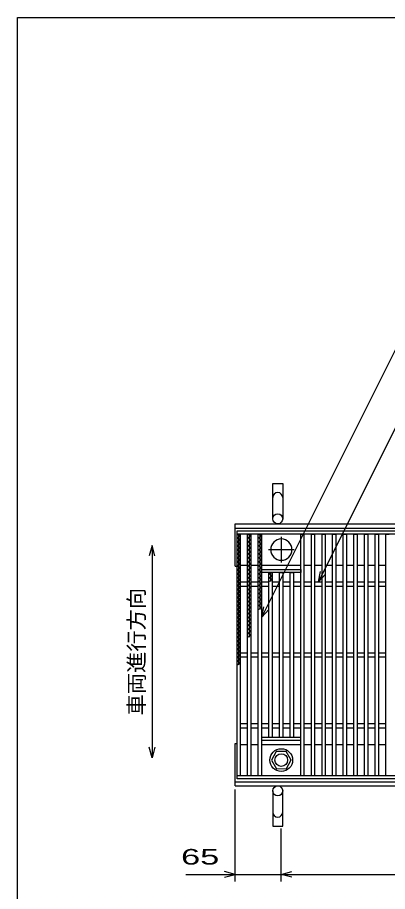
# Model space of a CAD drawing. Units: millimetres, scale not verified. Extents: x -1820 to 1736, y -1282 to 1048.
# Drawn here: x -1724 to -1202, y -185 to 1048 of the extents above; entities that cross this region are included whole.
import ezdxf
from ezdxf.enums import TextEntityAlignment as Align

# ---------------------------------------------------------------- set-up
doc = ezdxf.new("R2010")
doc.units = ezdxf.units.MM
doc.header["$LTSCALE"] = 10
doc.linetypes.add('CHAIN', pattern=[18.5, 12, -1.5, 3.5, -1.5])
for name, color, linetype, lineweight in [('0_2', 150, 'Continuous', 25), ('16', 3, 'Continuous', 25), ('19', 6, 'Continuous', 25), ('22', 4, 'Continuous', 25)]:
    doc.layers.add(name, color=color, linetype=linetype, lineweight=lineweight)
doc.styles.add('ベクトル', font='')
doc.styles.get('ベクトル').set_extended_font_data('ベクトル')

msp = doc.modelspace()

# ---------------------------------------------------------------- linework, layer by layer
at = {"layer": '0_2'}
for p, q in [((-1724, -1151.5), (-1724, 1048.5)), ((-1724, 1048.5), (1736, 1048.5))]:
    msp.add_line(p, q, dxfattribs=at)
at = {"layer": '16'}
for p, q in [((-1414, 324), (-419, 324)), ((-1414, 319.5), (-1414, 324)), ((-419, 319.5), (-1414, 319.5)), ((-1414, -21.5), (-1414, 319.5)), ((-1414, 319.5), (-1409, 319.5)), ((-1409, 316.7), (-1414, 319.5)), ((-1414, 313.9), (-1409, 316.7)), ((-1409, 311.1), (-1414, 313.9)), ((-1414, 308.3), (-1409, 311.1)), ((-1411.5, 134.7), (-1411.5, 319.5)), ((-1409, -21.5), (-1409, 319.5)), ((-1399, -21.5), (-1399, 319.5)), ((-1399, 319.5), (-1394, 319.5)), ((-1394, 316.7), (-1399, 319.5)), ((-1399, 313.9), (-1394, 316.7)), ((-1394, 311.1), (-1399, 313.9)), ((-1399, 308.3), (-1394, 311.1)), ((-1396.5, 173.9), (-1396.5, 319.5)), ((-1394, -21.5), (-1394, 319.5)), ((-1384, -21.5), (-1384, 319.5)), ((-1384, 319.5), (-1379, 319.5)), ((-1379, 316.7), (-1384, 319.5)), ((-1384, 313.9), (-1379, 316.7)), ((-1379, 311.1), (-1384, 313.9)), ((-1384, 308.3), (-1379, 311.1)), ((-1381.5, 213.1), (-1381.5, 319.5)), ((-1379, -21.5), (-1379, 319.5)), ((-1324, -21.5), (-1324, 319.5)), ((-1324, 319.5), (-1319, 319.5)), ((-1319, -21.5), (-1319, 319.5)), ((-1309, -21.5), (-1309, 319.5)), ((-1309, 319.5), (-1304, 319.5)), ((-1304, -21.5), (-1304, 319.5)), ((-1294, -21.5), (-1294, 319.5)), ((-1294, 319.5), (-1289, 319.5)), ((-1289, -21.5), (-1289, 319.5)), ((-1279, -21.5), (-1279, 319.5)), ((-1279, 319.5), (-1274, 319.5)), ((-1274, -21.5), (-1274, 319.5)), ((-1264, -21.5), (-1264, 319.5)), ((-1264, 319.5), (-1259, 319.5)), ((-1259, -21.5), (-1259, 319.5)), ((-1249, -21.5), (-1249, 319.5)), ((-1249, 319.5), (-1244, 319.5)), ((-1244, -21.5), (-1244, 319.5)), ((-1234, -21.5), (-1234, 319.5)), ((-1234, 319.5), (-1229, 319.5)), ((-1229, -21.5), (-1229, 319.5)), ((-1219, -21.5), (-1219, 319.5)), ((-1219, 319.5), (-1214, 319.5)), ((-1214, -21.5), (-1214, 319.5)), ((-1204, -21.5), (-1204, 319.5)), ((-1204, 319.5), (-1199, 319.5)), ((-1409, 305.5), (-1414, 308.3)), ((-1414, 302.7), (-1409, 305.5)), ((-1409, 299.9), (-1414, 302.7)), ((-1414, 297.1), (-1409, 299.9)), ((-1409, 294.3), (-1414, 297.1)), ((-1394, 305.5), (-1399, 308.3)), ((-1399, 302.7), (-1394, 305.5)), ((-1394, 299.9), (-1399, 302.7)), ((-1399, 297.1), (-1394, 299.9)), ((-1394, 294.3), (-1399, 297.1)), ((-1379, 305.5), (-1384, 308.3)), ((-1384, 302.7), (-1379, 305.5)), ((-1379, 299.9), (-1384, 302.7)), ((-1384, 297.1), (-1379, 299.9)), ((-1379, 294.3), (-1384, 297.1)), ((-1414, 291.5), (-1409, 294.3)), ((-1409, 288.7), (-1414, 291.5)), ((-1414, 285.9), (-1409, 288.7)), ((-1409, 283.1), (-1414, 285.9)), ((-1399, 291.5), (-1394, 294.3)), ((-1394, 288.7), (-1399, 291.5)), ((-1399, 285.9), (-1394, 288.7)), ((-1394, 283.1), (-1399, 285.9)), ((-1384, 291.5), (-1379, 294.3)), ((-1379, 288.7), (-1384, 291.5)), ((-1384, 285.9), (-1379, 288.7)), ((-1379, 283.1), (-1384, 285.9)), ((-1414, 280.3), (-1409, 283.1)), ((-1409, 277.5), (-1414, 280.3)), ((-1414, 274.7), (-1409, 277.5)), ((-1409, 271.9), (-1414, 274.7)), ((-1414, 269.1), (-1409, 271.9)), ((-1409, 275.5), (-1399, 275.5)), ((-1399, 280.3), (-1394, 283.1)), ((-1394, 277.5), (-1399, 280.3)), ((-1399, 274.7), (-1394, 277.5)), ((-1394, 271.9), (-1399, 274.7)), ((-1399, 269.1), (-1394, 271.9)), ((-1394, 275.5), (-1384, 275.5)), ((-1384, 280.3), (-1379, 283.1)), ((-1379, 277.5), (-1384, 280.3)), ((-1384, 274.7), (-1379, 277.5)), ((-1379, 271.9), (-1384, 274.7)), ((-1384, 269.1), (-1379, 271.9)), ((-1379, 275.5), (-1324, 275.5)), ((-1319, 275.5), (-1309, 275.5)), ((-1304, 275.5), (-1294, 275.5)), ((-1289, 275.5), (-1279, 275.5)), ((-1274, 275.5), (-1264, 275.5)), ((-1259, 275.5), (-1249, 275.5)), ((-1244, 275.5), (-1234, 275.5)), ((-1229, 275.5), (-1219, 275.5)), ((-1214, 275.5), (-1204, 275.5)), ((-1409, 266.3), (-1414, 269.1)), ((-1414, 263.5), (-1409, 266.3)), ((-1409, 260.7), (-1414, 263.5)), ((-1414, 257.9), (-1409, 260.7)), ((-1394, 266.3), (-1399, 269.1)), ((-1399, 263.5), (-1394, 266.3)), ((-1394, 260.7), (-1399, 263.5)), ((-1399, 257.9), (-1394, 260.7)), ((-1379, 266.3), (-1384, 269.1)), ((-1384, 263.5), (-1379, 266.3)), ((-1379, 260.7), (-1384, 263.5)), ((-1384, 257.9), (-1379, 260.7)), ((-1379, 269.5), (-1324, 269.5)), ((-1379, 265), (-1379, 269.5)), ((-1324, 265), (-1379, 265)), ((-1369, 33), (-1369, 265)), ((-1369, 265), (-1364, 265)), ((-1369, 263.5), (-1366.3, 265)), ((-1364, 260.7), (-1369, 263.5)), ((-1369, 257.9), (-1364, 260.7)), ((-1366.5, 252.3), (-1366.5, 265)), ((-1364, 33), (-1364, 265)), ((-1354, 33), (-1354, 265)), ((-1354, 265), (-1349, 265)), ((-1349, 33), (-1349, 265)), ((-1339, 33), (-1339, 265)), ((-1339, 265), (-1334, 265)), ((-1334, 33), (-1334, 265)), ((-1324, 269.5), (-1324, 265)), ((-1409, 255.1), (-1414, 257.9)), ((-1414, 252.3), (-1409, 255.1)), ((-1409, 249.5), (-1414, 252.3)), ((-1414, 246.7), (-1409, 249.5)), ((-1409, 252), (-1399, 252)), ((-1394, 255.1), (-1399, 257.9)), ((-1399, 252.3), (-1394, 255.1)), ((-1394, 249.5), (-1399, 252.3)), ((-1399, 246.7), (-1394, 249.5)), ((-1394, 252), (-1384, 252)), ((-1379, 255.1), (-1384, 257.9)), ((-1384, 252.3), (-1379, 255.1)), ((-1379, 249.5), (-1384, 252.3)), ((-1384, 246.7), (-1379, 249.5)), ((-1379, 252), (-1369, 252)), ((-1364, 255.1), (-1369, 257.9)), ((-1369, 252.3), (-1364, 255.1)), ((-1364, 252), (-1354, 252)), ((-1349, 252), (-1339, 252)), ((-1334, 252), (-1324, 252)), ((-1319, 252), (-1309, 252)), ((-1304, 252), (-1294, 252)), ((-1289, 252), (-1279, 252)), ((-1274, 252), (-1264, 252)), ((-1259, 252), (-1249, 252)), ((-1244, 252), (-1234, 252)), ((-1229, 252), (-1219, 252)), ((-1214, 252), (-1204, 252)), ((-1409, 243.9), (-1414, 246.7)), ((-1414, 241.1), (-1409, 243.9)), ((-1409, 238.3), (-1414, 241.1)), ((-1414, 235.5), (-1409, 238.3)), ((-1409, 232.7), (-1414, 235.5)), ((-1409, 246), (-1399, 246)), ((-1394, 243.9), (-1399, 246.7)), ((-1399, 241.1), (-1394, 243.9)), ((-1394, 238.3), (-1399, 241.1)), ((-1399, 235.5), (-1394, 238.3)), ((-1394, 232.7), (-1399, 235.5)), ((-1394, 246), (-1384, 246)), ((-1379, 243.9), (-1384, 246.7)), ((-1384, 241.1), (-1379, 243.9)), ((-1379, 238.3), (-1384, 241.1)), ((-1384, 235.5), (-1379, 238.3)), ((-1379, 232.7), (-1384, 235.5)), ((-1379, 246), (-1369, 246)), ((-1364, 246), (-1354, 246)), ((-1349, 246), (-1339, 246)), ((-1334, 246), (-1324, 246)), ((-1319, 246), (-1309, 246)), ((-1304, 246), (-1294, 246)), ((-1289, 246), (-1279, 246)), ((-1274, 246), (-1264, 246)), ((-1259, 246), (-1249, 246)), ((-1244, 246), (-1234, 246)), ((-1229, 246), (-1219, 246)), ((-1214, 246), (-1204, 246)), ((-1414, 229.9), (-1409, 232.7)), ((-1409, 227.1), (-1414, 229.9)), ((-1414, 224.3), (-1409, 227.1)), ((-1409, 221.5), (-1414, 224.3)), ((-1399, 229.9), (-1394, 232.7)), ((-1394, 227.1), (-1399, 229.9)), ((-1399, 224.3), (-1394, 227.1)), ((-1394, 221.5), (-1399, 224.3)), ((-1384, 229.9), (-1379, 232.7)), ((-1379, 227.1), (-1384, 229.9)), ((-1384, 224.3), (-1379, 227.1)), ((-1379, 221.5), (-1384, 224.3)), ((-1414, 218.7), (-1409, 221.5)), ((-1409, 215.9), (-1414, 218.7)), ((-1414, 213.1), (-1409, 215.9)), ((-1409, 210.3), (-1414, 213.1)), ((-1414, 207.5), (-1409, 210.3)), ((-1399, 218.7), (-1394, 221.5)), ((-1394, 215.9), (-1399, 218.7)), ((-1399, 213.1), (-1394, 215.9)), ((-1394, 210.3), (-1399, 213.1)), ((-1399, 207.5), (-1394, 210.3)), ((-1384, 218.7), (-1379, 221.5)), ((-1379, 215.9), (-1384, 218.7)), ((-1384, 213.1), (-1379, 215.9)), ((-1409, 204.7), (-1414, 207.5)), ((-1414, 201.9), (-1409, 204.7)), ((-1409, 199.1), (-1414, 201.9)), ((-1414, 196.3), (-1409, 199.1)), ((-1394, 204.7), (-1399, 207.5)), ((-1399, 201.9), (-1394, 204.7)), ((-1394, 199.1), (-1399, 201.9)), ((-1399, 196.3), (-1394, 199.1)), ((-1409, 193.5), (-1414, 196.3)), ((-1414, 190.7), (-1409, 193.5)), ((-1409, 187.9), (-1414, 190.7)), ((-1414, 185.1), (-1409, 187.9)), ((-1409, 182.3), (-1414, 185.1)), ((-1394, 193.5), (-1399, 196.3)), ((-1399, 190.7), (-1394, 193.5)), ((-1394, 187.9), (-1399, 190.7)), ((-1399, 185.1), (-1394, 187.9)), ((-1394, 182.3), (-1399, 185.1)), ((-1414, 179.5), (-1409, 182.3)), ((-1409, 176.7), (-1414, 179.5)), ((-1414, 173.9), (-1409, 176.7)), ((-1409, 171.1), (-1414, 173.9)), ((-1399, 179.5), (-1394, 182.3)), ((-1394, 176.7), (-1399, 179.5)), ((-1399, 173.9), (-1394, 176.7)), ((-1414, 168.3), (-1409, 171.1)), ((-1409, 165.5), (-1414, 168.3)), ((-1414, 162.7), (-1409, 165.5)), ((-1409, 159.9), (-1414, 162.7)), ((-1414, 157.1), (-1409, 159.9)), ((-1409, 154.3), (-1414, 157.1)), ((-1414, 151.5), (-1409, 154.3)), ((-1409, 148.7), (-1414, 151.5)), ((-1414, 145.9), (-1409, 148.7)), ((-1409, 152), (-1399, 152)), ((-1394, 152), (-1384, 152)), ((-1379, 152), (-1369, 152)), ((-1364, 152), (-1354, 152)), ((-1349, 152), (-1339, 152)), ((-1334, 152), (-1324, 152)), ((-1319, 152), (-1309, 152)), ((-1304, 152), (-1294, 152)), ((-1289, 152), (-1279, 152)), ((-1274, 152), (-1264, 152)), ((-1259, 152), (-1249, 152)), ((-1244, 152), (-1234, 152)), ((-1229, 152), (-1219, 152)), ((-1214, 152), (-1204, 152)), ((-1409, 143.1), (-1414, 145.9)), ((-1414, 140.3), (-1409, 143.1)), ((-1409, 137.5), (-1414, 140.3)), ((-1414, 134.7), (-1409, 137.5)), ((-1409, 146), (-1399, 146)), ((-1394, 146), (-1384, 146)), ((-1379, 146), (-1369, 146)), ((-1364, 146), (-1354, 146)), ((-1349, 146), (-1339, 146)), ((-1334, 146), (-1324, 146)), ((-1319, 146), (-1309, 146)), ((-1304, 146), (-1294, 146)), ((-1289, 146), (-1279, 146)), ((-1274, 146), (-1264, 146)), ((-1259, 146), (-1249, 146)), ((-1244, 146), (-1234, 146)), ((-1229, 146), (-1219, 146)), ((-1214, 146), (-1204, 146)), ((-1409, 52), (-1399, 52)), ((-1394, 52), (-1384, 52)), ((-1379, 52), (-1369, 52)), ((-1364, 52), (-1354, 52)), ((-1349, 52), (-1339, 52)), ((-1334, 52), (-1324, 52)), ((-1319, 52), (-1309, 52)), ((-1304, 52), (-1294, 52)), ((-1289, 52), (-1279, 52)), ((-1274, 52), (-1264, 52)), ((-1259, 52), (-1249, 52)), ((-1244, 52), (-1234, 52)), ((-1229, 52), (-1219, 52)), ((-1214, 52), (-1204, 52)), ((-1409, 46), (-1399, 46)), ((-1394, 46), (-1384, 46)), ((-1379, 46), (-1369, 46)), ((-1364, 46), (-1354, 46)), ((-1349, 46), (-1339, 46)), ((-1334, 46), (-1324, 46)), ((-1319, 46), (-1309, 46)), ((-1304, 46), (-1294, 46)), ((-1289, 46), (-1279, 46)), ((-1274, 46), (-1264, 46)), ((-1259, 46), (-1249, 46)), ((-1244, 46), (-1234, 46)), ((-1229, 46), (-1219, 46)), ((-1214, 46), (-1204, 46)), ((-1379, 33), (-1324, 33)), ((-1379, 28.5), (-1379, 33)), ((-1379, 28.5), (-1324, 28.5)), ((-1369, 33), (-1364, 33)), ((-1354, 33), (-1349, 33)), ((-1339, 33), (-1334, 33)), ((-1324, 28.5), (-1324, 33)), ((-1409, 22.5), (-1399, 22.5)), ((-1394, 22.5), (-1384, 22.5)), ((-1379, 22.5), (-1324, 22.5)), ((-1358.8, 12.4), (-1365.5, 0.2)), ((-1344.8, 12.8), (-1358.8, 12.4)), ((-1337.5, 0.5), (-1344.8, 12.8)), ((-1319, 22.5), (-1309, 22.5)), ((-1304, 22.5), (-1294, 22.5)), ((-1289, 22.5), (-1279, 22.5)), ((-1274, 22.5), (-1264, 22.5)), ((-1259, 22.5), (-1249, 22.5)), ((-1244, 22.5), (-1234, 22.5)), ((-1229, 22.5), (-1219, 22.5)), ((-1214, 22.5), (-1204, 22.5)), ((-1365.5, 0.2), (-1358.2, -11.8)), ((-1344.2, -11.4), (-1337.5, 0.8)), ((-1358.2, -11.8), (-1344.2, -11.4)), ((-1414, -21.5), (-419, -21.5)), ((-1414, -26), (-1414, -21.5)), ((-1414, -21.5), (-1409, -21.5)), ((-1399, -21.5), (-1394, -21.5)), ((-1384, -21.5), (-1379, -21.5)), ((-1324, -21.5), (-1319, -21.5)), ((-1309, -21.5), (-1304, -21.5)), ((-1294, -21.5), (-1289, -21.5)), ((-1279, -21.5), (-1274, -21.5)), ((-1264, -21.5), (-1259, -21.5)), ((-1249, -21.5), (-1244, -21.5)), ((-1234, -21.5), (-1229, -21.5)), ((-1219, -21.5), (-1214, -21.5)), ((-1204, -21.5), (-1199, -21.5)), ((-419, -26), (-1414, -26))]:
    msp.add_line(p, q, dxfattribs=at)
at = {"layer": '16', "linetype": 'CHAIN'}
for p, q in [((-1351.5, 315.5), (-1351.5, 279.5)), ((-1369.5, 297.5), (-1333.5, 297.5))]:
    msp.add_line(p, q, dxfattribs=at)
at = {"layer": '16'}
for radius in [16, 9]:
    msp.add_circle((-1351.5, 0.5), radius, dxfattribs=at)
for start, end in [(90, 270), (270, 90)]:
    msp.add_arc((-1351.5, 297.5), 15, start, end, dxfattribs=at)
at = {"layer": '19'}
for p, q in [((-1363.5, 341), (-1363.5, 391)), ((-1363.5, 391), (-1349.5, 391)), ((-1349.5, 391), (-1349.5, 341)), ((-1416.5, 334), (-416.5, 334)), ((-1416.5, 274), (-1416.5, 334)), ((-1416.5, 328), (-416.5, 328)), ((-1416.5, 274), (-1414, 274)), ((-1416.5, -36), (-1416.5, 24)), ((-1416.5, 24), (-1414, 24)), ((-1416.5, -30), (-416.5, -30)), ((-1416.5, -36), (-416.5, -36)), ((-1363.5, -43), (-1363.5, -93)), ((-1349.5, -93), (-1349.5, -43)), ((-1363.5, -93), (-1349.5, -93))]:
    msp.add_line(p, q, dxfattribs=at)
for centre in [(-1356.5, 341), (-1356.5, -43)]:
    msp.add_circle(centre, 7, dxfattribs=at)
for centre, start, end in [((-1356.5, 371), 0, 180), ((-1356.5, -73), 180, 0)]:
    msp.add_arc(centre, 7, start, end, dxfattribs=at)
at = {"layer": '22'}
for p, q in [((-1379, 202), (-1173.8, 612.5)), ((-1299, 252), (-1141.2, 567.5)), ((-1534, 303.5), (-1538, 288.5)), ((-1530, 288.5), (-1534, 303.5)), ((-1534, 303.5), (-1534, 3.5)), ((-1299, 252), (-1296, 266.6)), ((-1299, 252), (-1289, 263)), ((-1379, 202), (-1376, 216.6)), ((-1379, 202), (-1369, 213)), ((-1534, 3.5), (-1538, 18.5)), ((-1530, 18.5), (-1534, 3.5)), ((-1416.5, -171), (-1416.5, -41)), ((-1351.5, -171), (-1351.5, -96)), ((-1416.5, -161), (-1431.5, -157)), ((-1351.5, -161), (-1336.5, -157)), ((-1486.5, -161), (-1416.5, -161)), ((-1431.5, -165), (-1416.5, -161)), ((-1416.5, -161), (-1351.5, -161)), ((-1336.5, -165), (-1351.5, -161)), ((-1351.5, -161), (-481.5, -161))]:
    msp.add_line(p, q, dxfattribs=at)

# ---------------------------------------------------------------- texts
at = {"layer": '22', "color": 2, "style": 'ベクトル'}
msp.add_text('車両進行方向', height=21.99, rotation=90, dxfattribs=at).set_placement((-1556, 63.5), align=Align.MIDDLE_LEFT)
at = {"layer": '22', "color": 2, "style": 'ベクトル', "width": 1.65}
msp.add_text(' 65 ', height=21.99, dxfattribs=at).set_placement((-1506.5, -136), align=Align.MIDDLE_LEFT)

doc.saveas('drawing.dxf')
